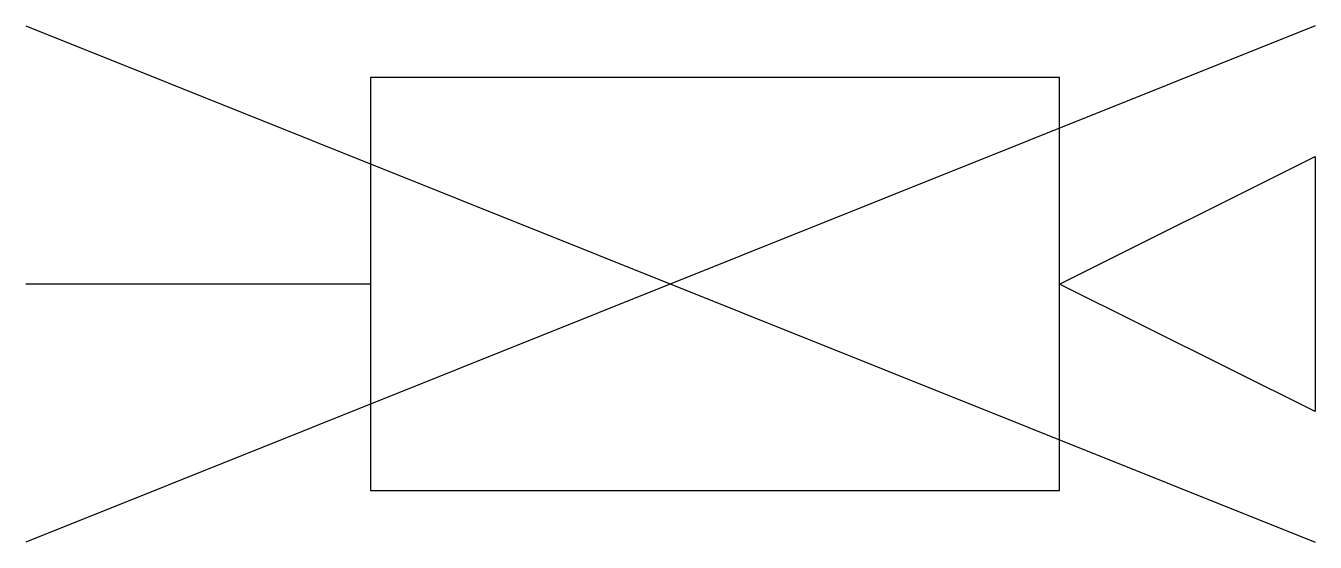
# Model space of a CAD drawing. Header units: metres. Extents: x 0 to 7.02, y -1.41 to 1.41.
import ezdxf

# ---------------------------------------------------------------- set-up
doc = ezdxf.new("R2010")
doc.units = ezdxf.units.M

msp = doc.modelspace()

# ---------------------------------------------------------------- linework, layer by layer
for p, q in [((7.0157, 1.4063), (0, -1.4062)), ((0, 1.4063), (7.0157, -1.4062)), ((5.625, 0), (7.0157, 0.6952)), ((7.0157, 0.6952), (7.0154, -0.695)), ((1.875, 0), (0, 0)), ((7.0154, -0.695), (5.625, 0))]:
    msp.add_line(p, q)
msp.add_lwpolyline([(5.625, 1.125), (1.875, 1.125), (1.875, -1.125), (5.625, -1.125)], close=True)

doc.saveas('drawing.dxf')
